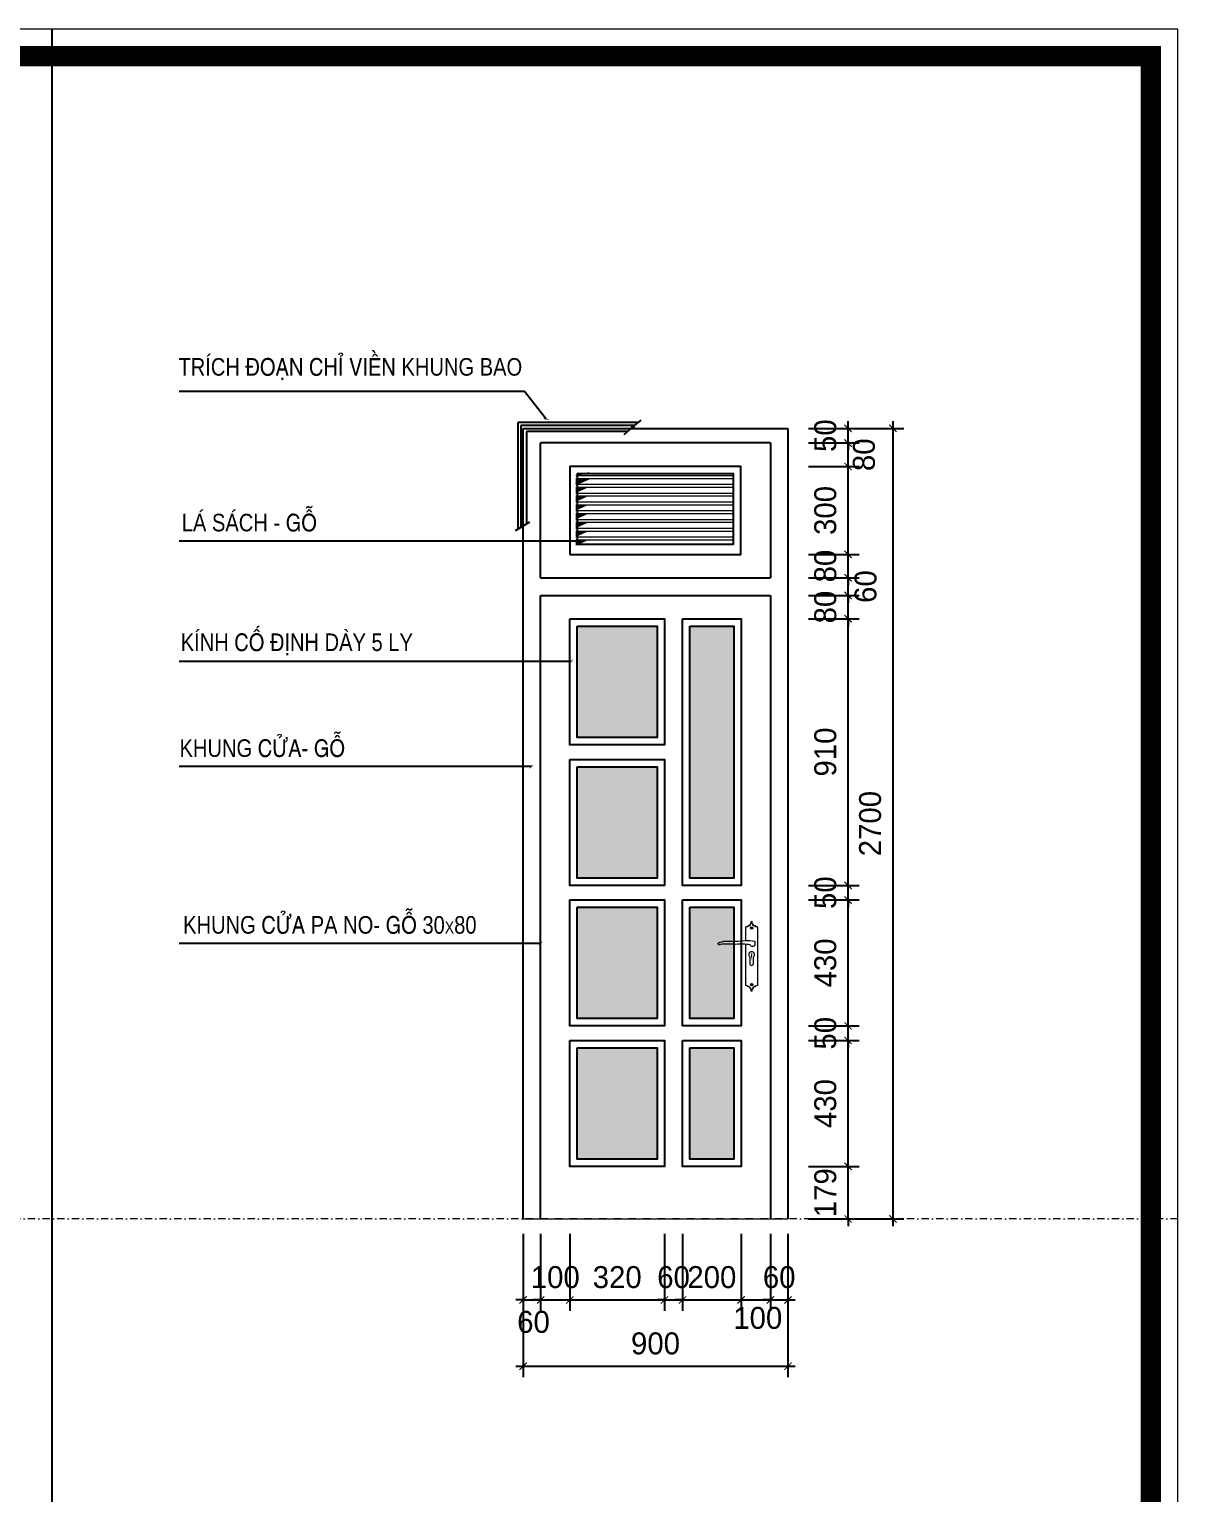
# Model space of a CAD drawing. Header units: millimetres. Extents: x 615730 to 2792744, y 139412 to 597571.
# Drawn here: x 844506 to 852353, y 294294 to 304290 of the extents above; entities that cross this region are included whole.
import ezdxf

# ---------------------------------------------------------------- set-up
doc = ezdxf.new("R2010")
doc.units = ezdxf.units.MM
doc.header["$MEASUREMENT"] = 0
doc.header["$PDMODE"] = 34
doc.linetypes.add('DASHDOT', pattern=[1, 0.5, -0.25, 0, -0.25])
doc.layers.get('0').update_dxf_attribs({"lineweight": 5})
for name, color, linetype in [('DA', 135, 'Continuous'), ('H', 252, 'Continuous'), ('LAYER1', 124, 'Continuous'), ('NC', 7, 'Continuous'), ('NET2', 5, 'Continuous'), ('noi that', 29, 'Continuous'), ('NOITHAT', 144, 'Continuous'), ('VL', 155, 'Continuous')]:
    doc.layers.add(name, color=color, linetype=linetype)
for name, color, linetype, lineweight in [('HATCH', 42, 'Continuous', 5), ('KITCHEN', 4, 'Continuous', 20), ('thay', 7, 'Continuous', 15), ('TIM TRUC', 149, 'DASHDOT', 9)]:
    doc.layers.add(name, color=color, linetype=linetype, lineweight=lineweight)
doc.styles.add('KC2', font='', dxfattribs={"height": 120})
doc.styles.add('RO', font='ROMANS.SHX', dxfattribs={"height": 120})
doc.styles.add('VNI-AVO', font='vni-roms.shx')
doc.styles.get('KC2').set_extended_font_data('VNI-Helve-Condense')
doc.dimstyles.new('50 CS', dxfattribs={"dimtxt": 150, "dimasz": 50, "dimexe": 75, "dimexo": 0, "dimgap": 80, "dimtad": 1, "dimdec": 0, "dimlfac": 0.5, "dimzin": 12, "dimtxsty": 'VNI-AVO', "dimblk": 'ARCHTICK', "dimcen": 0, "dimdle": 50, "dimclrd": 252, "dimclre": 252, "dimclrt": 2, "dimadec": 0, "dimazin": 0, "dimtfac": 1, "dimtdec": 0, "dimtix": 1, "dimtmove": 2, "dimatfit": 0, "dimldrblk": 'OPEN90', "dimfxl": 1, "dimlwd": -1, "dimlwe": -1, "dimarcsym": 0})
doc.dimstyles.new('TL1-50TRUC', dxfattribs={"dimtxt": 150, "dimasz": 25, "dimexe": 50, "dimexo": 0, "dimgap": 20, "dimtad": 1, "dimdec": 0, "dimlfac": 0.5, "dimdsep": 46, "dimtxsty": 'RO', "dimblk": 'DOT', "dimcen": 100, "dimdle": 50, "dimclrd": 4, "dimclre": 4, "dimclrt": 30, "dimadec": 0, "dimazin": 0, "dimtfac": 1, "dimtdec": 0, "dimtix": 1, "dimtmove": 1, "dimatfit": 3, "dimldrblk": 'ARCHTICK', "dimfxl": 1, "dimtolj": 1, "dimarcsym": 0})

# ---------------------------------------------------------------- blocks, each defined once
blk = doc.blocks.new('KH')
for p, q in [((-8, 103), (-2, 103)), ((-4.9, 100), (-4.9, 105.9)), ((-8, -90.3), (-2, -90.3)), ((-4.9, -87.2), (-4.9, -93.2))]:
    blk.add_line(p, q)
for points, format in [([(-24.9, 60.5), (-24.9, 106.4, -0.071609), (-17.2, 108.3, 0.479125), (-18, 110.4, -0.235926), (-14.6, 111, 0.959415), (-12.5, 110.7, -0.383133), (-10.2, 112.7), (-8.1, 112.7), (-8.1, 113.4), (-9.3, 113.4, -0.653045), (-7.7, 117.5, 0.420902), (-6.1, 121.7, -0.384053), (-4.9, 126.4, -0.384053), (-3.8, 121.7, 0.420902), (-2.1, 117.5, -0.653045), (-0.5, 113.4), (-1.8, 113.4), (-1.8, 112.7), (0.3, 112.7, -0.383133), (2.6, 110.7, 0.959415), (4.8, 111, -0.235926), (8.1, 110.4, 0.479125), (7.4, 108.3, -0.071609), (15.1, 106.4), (15.1, -93.6, -0.071609), (7.4, -95.6, 0.479125), (8.1, -97.7, -0.235926), (4.8, -98.3, 0.959415), (2.6, -97.9, -0.383133), (0.3, -99.9), (-1.8, -99.9), (-1.8, -100.7), (-0.5, -100.7, -0.653045), (-2.1, -104.8, 0.420902), (-3.8, -109, -0.384053), (-4.9, -113.6, -0.384053), (-6.1, -109, 0.420902), (-7.7, -104.8, -0.653045), (-9.3, -100.7), (-8.1, -100.7), (-8.1, -99.9), (-10.2, -99.9, -0.383133), (-12.5, -97.9, 0.959415), (-14.6, -98.3, -0.235926), (-18, -97.7, 0.479125), (-17.2, -95.6, -0.071609), (-24.9, -93.6), (-24.9, 46.9)], "xyb"), ([(-4.8, 16.2, 6, 6, 0), (-4.8, 11.5, 4, 3, 0), (-4.8, 3.2, 1.8, 0.8, 0), (-4.8, -4.9, 1, 1.2, 0), (-4.8, -7.9, 1.2, 1.2, 0)], "xyseb")]:
    blk.add_lwpolyline(points, format=format)
blk.add_lwpolyline([(-9.5, 45, 0.067822), (-59.8, 46.7, 0.044011), (-111.6, 46.7, -0.789754), (-119.2, 50.9, -0.143435), (-92.2, 57.5, 0.029716), (-27.7, 60.3, -0.075751), (6.4, 57.7), (6.4, 44.8, -0.717442)], format="xyb", close=True)
for points in [[(-11.2, 4.2), (-11.2, -18.5)], [(1.6, -18.5), (1.6, 4.2)]]:
    blk.add_lwpolyline(points)
for centre in [(-4.9, 103), (-4.9, -90.3)]:
    blk.add_circle(centre, 3.92)
for centre, radius, start, end in [((-4.8, 11.8), 9.94, 309.9002, 230.0998), ((-4.8, -18.5), 6.38, 180, 0)]:
    blk.add_arc(centre, radius, start, end)
blk = doc.blocks.new('_ARCHTICK')
at = {"color": 0, "linetype": 'ByBlock', "const_width": 0.15}
blk.add_lwpolyline([(-0.5, -0.5), (0.5, 0.5)], dxfattribs=at)
blk = doc.blocks.new('*D137')
at = {"layer": 'DEFPOINTS', "color": 0, "ltscale": 10, "transparency": 16777216}
for p in [(849829.9, 296522), (850100.5, 296522), (849829.9, 296164.1)]:
    blk.add_point(p, dxfattribs=at)
at = {"layer": 'VL', "color": 252, "ltscale": 10, "transparency": 16777216}
for p, q in [((849829.9, 296522), (850175.5, 296522)), ((850100.5, 296522), (850100.5, 296572)), ((850100.5, 296164.1), (850100.5, 296522)), ((849829.9, 296164.1), (850175.5, 296164.1)), ((850100.5, 296164.1), (850100.5, 296114.1))]:
    blk.add_line(p, q, dxfattribs=at)
at = {"layer": 'VL', "color": 252, "ltscale": 10, "transparency": 16777216, "xscale": 50, "yscale": 50, "zscale": 50}
for p, rotation in [((850100.5, 296522), 270), ((850100.5, 296164.1), 90)]:
    blk.add_blockref('_ARCHTICK', p, dxfattribs=dict(at, rotation=rotation))
at = {"layer": 'VL', "color": 2, "ltscale": 10, "transparency": 16777216, "insert": (849945.5, 296343), "char_height": 150, "attachment_point": 5, "rotation": 90, "style": 'VNI-AVO'}
blk.add_mtext('179', dxfattribs=at)
blk = doc.blocks.new('_Open90')
at = {"color": 0, "linetype": 'ByBlock', "lineweight": -2}
for p, q in [((0, 0), (-1, 0)), ((-0.5, 0.5), (0, 0)), ((0, 0), (-0.5, -0.5))]:
    blk.add_line(p, q, dxfattribs=at)
blk = doc.blocks.new('*D138')
at = {"layer": 'DEFPOINTS', "color": 0, "ltscale": 10, "transparency": 16777216}
for p in [(849829.9, 297382.3), (850100.5, 297382.3), (849829.9, 296522)]:
    blk.add_point(p, dxfattribs=at)
at = {"layer": 'VL', "color": 252, "ltscale": 10, "transparency": 16777216}
for p, q in [((850100.5, 296472), (850100.5, 297432.3)), ((849829.9, 297382.3), (850175.5, 297382.3)), ((849829.9, 296522), (850175.5, 296522))]:
    blk.add_line(p, q, dxfattribs=at)
at = {"layer": 'VL', "color": 252, "ltscale": 10, "transparency": 16777216, "xscale": 50, "yscale": 50, "zscale": 50}
for p, rotation in [((850100.5, 297382.3), 90), ((850100.5, 296522), 270)]:
    blk.add_blockref('_ARCHTICK', p, dxfattribs=dict(at, rotation=rotation))
at = {"layer": 'VL', "color": 2, "ltscale": 10, "transparency": 16777216, "insert": (849945.5, 296952.1), "char_height": 150, "attachment_point": 5, "rotation": 90, "style": 'VNI-AVO'}
blk.add_mtext('430', dxfattribs=at)
blk = doc.blocks.new('*D139')
at = {"layer": 'DEFPOINTS', "color": 0, "ltscale": 10, "transparency": 16777216}
for p in [(849829.9, 297482.3), (850100.5, 297482.3), (849829.9, 297382.3)]:
    blk.add_point(p, dxfattribs=at)
at = {"layer": 'VL', "color": 252, "ltscale": 10, "transparency": 16777216}
for p, q in [((850100.5, 297482.3), (850100.5, 297532.3)), ((849829.9, 297482.3), (850175.5, 297482.3)), ((850100.5, 297382.3), (850100.5, 297482.3)), ((849829.9, 297382.3), (850175.5, 297382.3)), ((850100.5, 297382.3), (850100.5, 297332.3))]:
    blk.add_line(p, q, dxfattribs=at)
at = {"layer": 'VL', "color": 252, "ltscale": 10, "transparency": 16777216, "xscale": 50, "yscale": 50, "zscale": 50}
for p, rotation in [((850100.5, 297482.3), 270), ((850100.5, 297382.3), 90)]:
    blk.add_blockref('_ARCHTICK', p, dxfattribs=dict(at, rotation=rotation))
at = {"layer": 'VL', "color": 2, "ltscale": 10, "transparency": 16777216, "insert": (849945.5, 297432.3), "char_height": 150, "attachment_point": 5, "rotation": 90, "style": 'VNI-AVO'}
blk.add_mtext('50', dxfattribs=at)
blk = doc.blocks.new('*D140')
at = {"layer": 'DEFPOINTS', "color": 0, "ltscale": 10, "transparency": 16777216}
for p in [(849829.9, 298342.6), (850100.5, 298342.6), (849829.9, 297482.3)]:
    blk.add_point(p, dxfattribs=at)
at = {"layer": 'VL', "color": 252, "ltscale": 10, "transparency": 16777216}
for p, q in [((850100.5, 297432.3), (850100.5, 298392.6)), ((849829.9, 298342.6), (850175.5, 298342.6)), ((849829.9, 297482.3), (850175.5, 297482.3))]:
    blk.add_line(p, q, dxfattribs=at)
at = {"layer": 'VL', "color": 252, "ltscale": 10, "transparency": 16777216, "xscale": 50, "yscale": 50, "zscale": 50}
for p, rotation in [((850100.5, 298342.6), 90), ((850100.5, 297482.3), 270)]:
    blk.add_blockref('_ARCHTICK', p, dxfattribs=dict(at, rotation=rotation))
at = {"layer": 'VL', "color": 2, "ltscale": 10, "transparency": 16777216, "insert": (849945.5, 297912.5), "char_height": 150, "attachment_point": 5, "rotation": 90, "style": 'VNI-AVO'}
blk.add_mtext('430', dxfattribs=at)
blk = doc.blocks.new('*D141')
at = {"layer": 'DEFPOINTS', "color": 0, "ltscale": 10, "transparency": 16777216}
for p in [(849829.9, 298442.6), (850100.5, 298442.6), (849829.9, 298342.6)]:
    blk.add_point(p, dxfattribs=at)
at = {"layer": 'VL', "color": 252, "ltscale": 10, "transparency": 16777216}
for p, q in [((850100.5, 298442.6), (850100.5, 298492.6)), ((849829.9, 298442.6), (850175.5, 298442.6)), ((850100.5, 298342.6), (850100.5, 298442.6)), ((849829.9, 298342.6), (850175.5, 298342.6)), ((850100.5, 298342.6), (850100.5, 298292.6))]:
    blk.add_line(p, q, dxfattribs=at)
at = {"layer": 'VL', "color": 252, "ltscale": 10, "transparency": 16777216, "xscale": 50, "yscale": 50, "zscale": 50}
for p, rotation in [((850100.5, 298442.6), 270), ((850100.5, 298342.6), 90)]:
    blk.add_blockref('_ARCHTICK', p, dxfattribs=dict(at, rotation=rotation))
at = {"layer": 'VL', "color": 2, "ltscale": 10, "transparency": 16777216, "insert": (849945.5, 298392.6), "char_height": 150, "attachment_point": 5, "rotation": 90, "style": 'VNI-AVO'}
blk.add_mtext('50', dxfattribs=at)
blk = doc.blocks.new('*D142')
at = {"layer": 'DEFPOINTS', "color": 0, "ltscale": 10, "transparency": 16777216}
for p in [(849829.9, 300263.3), (850100.5, 300263.3), (849829.9, 298442.6)]:
    blk.add_point(p, dxfattribs=at)
at = {"layer": 'VL', "color": 252, "ltscale": 10, "transparency": 16777216}
for p, q in [((850100.5, 298392.6), (850100.5, 300313.3)), ((849829.9, 300263.3), (850175.5, 300263.3)), ((849829.9, 298442.6), (850175.5, 298442.6))]:
    blk.add_line(p, q, dxfattribs=at)
at = {"layer": 'VL', "color": 252, "ltscale": 10, "transparency": 16777216, "xscale": 50, "yscale": 50, "zscale": 50}
for p, rotation in [((850100.5, 300263.3), 90), ((850100.5, 298442.6), 270)]:
    blk.add_blockref('_ARCHTICK', p, dxfattribs=dict(at, rotation=rotation))
at = {"layer": 'VL', "color": 2, "ltscale": 10, "transparency": 16777216, "insert": (849945.5, 299353), "char_height": 150, "attachment_point": 5, "rotation": 90, "style": 'VNI-AVO'}
blk.add_mtext('910', dxfattribs=at)
blk = doc.blocks.new('*D143')
at = {"layer": 'DEFPOINTS', "color": 0, "ltscale": 10, "transparency": 16777216}
for p in [(849829.9, 300423.3), (850100.5, 300423.3), (849829.9, 300263.3)]:
    blk.add_point(p, dxfattribs=at)
at = {"layer": 'VL', "color": 252, "ltscale": 10, "transparency": 16777216}
for p, q in [((849829.9, 300423.3), (850175.5, 300423.3)), ((850100.5, 300423.3), (850100.5, 300473.3)), ((850100.5, 300263.3), (850100.5, 300423.3)), ((849829.9, 300263.3), (850175.5, 300263.3)), ((850100.5, 300263.3), (850100.5, 300213.3))]:
    blk.add_line(p, q, dxfattribs=at)
at = {"layer": 'VL', "color": 252, "ltscale": 10, "transparency": 16777216, "xscale": 50, "yscale": 50, "zscale": 50}
for p, rotation in [((850100.5, 300423.3), 270), ((850100.5, 300263.3), 90)]:
    blk.add_blockref('_ARCHTICK', p, dxfattribs=dict(at, rotation=rotation))
at = {"layer": 'VL', "color": 2, "ltscale": 10, "transparency": 16777216, "insert": (849945.5, 300343.3), "char_height": 150, "attachment_point": 5, "rotation": 90, "style": 'VNI-AVO'}
blk.add_mtext('80', dxfattribs=at)
blk = doc.blocks.new('*D144')
at = {"layer": 'DEFPOINTS', "color": 0, "ltscale": 10, "transparency": 16777216}
for p in [(849829.9, 300543.3), (850100.5, 300543.3), (849829.9, 300423.3)]:
    blk.add_point(p, dxfattribs=at)
at = {"layer": 'VL', "color": 252, "ltscale": 10, "transparency": 16777216}
for p, q in [((850100.5, 300543.3), (850100.5, 300593.3)), ((849829.9, 300543.3), (850175.5, 300543.3)), ((850100.5, 300423.3), (850100.5, 300543.3)), ((849829.9, 300423.3), (850175.5, 300423.3)), ((850100.5, 300423.3), (850100.5, 300373.3))]:
    blk.add_line(p, q, dxfattribs=at)
at = {"layer": 'VL', "color": 252, "ltscale": 10, "transparency": 16777216, "xscale": 50, "yscale": 50, "zscale": 50}
for p, rotation in [((850100.5, 300543.3), 270), ((850100.5, 300423.3), 90)]:
    blk.add_blockref('_ARCHTICK', p, dxfattribs=dict(at, rotation=rotation))
at = {"layer": 'VL', "color": 2, "ltscale": 10, "transparency": 16777216, "insert": (850220.3, 300483.3), "char_height": 150, "attachment_point": 5, "rotation": 90, "style": 'VNI-AVO'}
blk.add_mtext('60', dxfattribs=at)
blk = doc.blocks.new('*D145')
at = {"layer": 'DEFPOINTS', "color": 0, "ltscale": 10, "transparency": 16777216}
for p in [(849829.9, 300703.2), (850100.5, 300703.2), (849829.9, 300543.3)]:
    blk.add_point(p, dxfattribs=at)
at = {"layer": 'VL', "color": 252, "ltscale": 10, "transparency": 16777216}
for p, q in [((849829.9, 300703.2), (850175.5, 300703.2)), ((850100.5, 300703.2), (850100.5, 300753.2)), ((850100.5, 300543.3), (850100.5, 300703.2)), ((849829.9, 300543.3), (850175.5, 300543.3)), ((850100.5, 300543.3), (850100.5, 300493.3))]:
    blk.add_line(p, q, dxfattribs=at)
at = {"layer": 'VL', "color": 252, "ltscale": 10, "transparency": 16777216, "xscale": 50, "yscale": 50, "zscale": 50}
for p, rotation in [((850100.5, 300703.2), 270), ((850100.5, 300543.3), 90)]:
    blk.add_blockref('_ARCHTICK', p, dxfattribs=dict(at, rotation=rotation))
at = {"layer": 'VL', "color": 2, "ltscale": 10, "transparency": 16777216, "insert": (849945.5, 300623.3), "char_height": 150, "attachment_point": 5, "rotation": 90, "style": 'VNI-AVO'}
blk.add_mtext('80', dxfattribs=at)
blk = doc.blocks.new('*D146')
at = {"layer": 'DEFPOINTS', "color": 0, "ltscale": 10, "transparency": 16777216}
for p in [(849829.9, 301303.2), (850100.5, 301303.2), (849829.9, 300703.2)]:
    blk.add_point(p, dxfattribs=at)
at = {"layer": 'VL', "color": 252, "ltscale": 10, "transparency": 16777216}
for p, q in [((849829.9, 301303.2), (850175.5, 301303.2)), ((850100.5, 300653.2), (850100.5, 301353.2)), ((849829.9, 300703.2), (850175.5, 300703.2))]:
    blk.add_line(p, q, dxfattribs=at)
at = {"layer": 'VL', "color": 252, "ltscale": 10, "transparency": 16777216, "xscale": 50, "yscale": 50, "zscale": 50}
for p, rotation in [((850100.5, 301303.2), 90), ((850100.5, 300703.2), 270)]:
    blk.add_blockref('_ARCHTICK', p, dxfattribs=dict(at, rotation=rotation))
at = {"layer": 'VL', "color": 2, "ltscale": 10, "transparency": 16777216, "insert": (849945.5, 301003.2), "char_height": 150, "attachment_point": 5, "rotation": 90, "style": 'VNI-AVO'}
blk.add_mtext('300', dxfattribs=at)
blk = doc.blocks.new('*D147')
at = {"layer": 'DEFPOINTS', "color": 0, "ltscale": 10, "transparency": 16777216}
for p in [(849829.9, 301464.1), (850100.5, 301464.1), (849829.9, 301303.2)]:
    blk.add_point(p, dxfattribs=at)
at = {"layer": 'VL', "color": 252, "ltscale": 10, "transparency": 16777216}
for p, q in [((850100.5, 301253.2), (850100.5, 301514.1)), ((849829.9, 301464.1), (850175.5, 301464.1)), ((849829.9, 301303.2), (850175.5, 301303.2))]:
    blk.add_line(p, q, dxfattribs=at)
at = {"layer": 'VL', "color": 252, "ltscale": 10, "transparency": 16777216, "xscale": 50, "yscale": 50, "zscale": 50}
for p, rotation in [((850100.5, 301464.1), 90), ((850100.5, 301303.2), 270)]:
    blk.add_blockref('_ARCHTICK', p, dxfattribs=dict(at, rotation=rotation))
at = {"layer": 'VL', "color": 2, "ltscale": 10, "transparency": 16777216, "insert": (850209.4, 301383.7), "char_height": 150, "attachment_point": 5, "rotation": 90, "style": 'VNI-AVO'}
blk.add_mtext('80', dxfattribs=at)
blk = doc.blocks.new('*D148')
at = {"layer": 'DEFPOINTS', "color": 0, "ltscale": 10, "transparency": 16777216}
for p in [(849829.9, 301564.1), (850100.5, 301564.1), (849829.9, 301464.1)]:
    blk.add_point(p, dxfattribs=at)
at = {"layer": 'VL', "color": 252, "ltscale": 10, "transparency": 16777216}
for p, q in [((850100.5, 301564.1), (850100.5, 301614.1)), ((849829.9, 301564.1), (850175.5, 301564.1)), ((850100.5, 301464.1), (850100.5, 301564.1)), ((849829.9, 301464.1), (850175.5, 301464.1)), ((850100.5, 301464.1), (850100.5, 301414.1))]:
    blk.add_line(p, q, dxfattribs=at)
at = {"layer": 'VL', "color": 252, "ltscale": 10, "transparency": 16777216, "xscale": 50, "yscale": 50, "zscale": 50}
for p, rotation in [((850100.5, 301564.1), 270), ((850100.5, 301464.1), 90)]:
    blk.add_blockref('_ARCHTICK', p, dxfattribs=dict(at, rotation=rotation))
at = {"layer": 'VL', "color": 2, "ltscale": 10, "transparency": 16777216, "insert": (849945.5, 301514.1), "char_height": 150, "attachment_point": 5, "rotation": 90, "style": 'VNI-AVO'}
blk.add_mtext('50', dxfattribs=at)
blk = doc.blocks.new('*D149')
at = {"layer": 'DEFPOINTS', "color": 0, "ltscale": 10, "transparency": 16777216}
for p in [(849829.9, 301564.1), (849829.9, 296164.1), (850406.8, 296164.1)]:
    blk.add_point(p, dxfattribs=at)
at = {"layer": 'VL', "color": 252, "ltscale": 10, "transparency": 16777216}
for p, q in [((850406.8, 301614.1), (850406.8, 296114.1)), ((849829.9, 301564.1), (850481.8, 301564.1)), ((849829.9, 296164.1), (850481.8, 296164.1))]:
    blk.add_line(p, q, dxfattribs=at)
at = {"layer": 'VL', "color": 252, "ltscale": 10, "transparency": 16777216, "xscale": 50, "yscale": 50, "zscale": 50}
for p, rotation in [((850406.8, 301564.1), 90), ((850406.8, 296164.1), 270)]:
    blk.add_blockref('_ARCHTICK', p, dxfattribs=dict(at, rotation=rotation))
at = {"layer": 'VL', "color": 2, "ltscale": 10, "transparency": 16777216, "insert": (850251.8, 298864.1), "char_height": 150, "attachment_point": 5, "rotation": 90, "style": 'VNI-AVO'}
blk.add_mtext('2700', dxfattribs=at)
blk = doc.blocks.new('_DOT')
at = {"color": 0, "linetype": 'ByBlock'}
blk.add_line((-0.5, 0), (-1, 0), dxfattribs=at)
at = {"color": 0, "linetype": 'ByBlock', "const_width": 0.5}
blk.add_lwpolyline([(-0.25, 0, 1), (0.25, 0, 1)], format="xyb", close=True, dxfattribs=at)
blk = doc.blocks.new('*D159')
at = {"layer": 'DEFPOINTS', "color": 0, "ltscale": 10, "transparency": 16777216}
for p in [(847879.7, 296062.8), (847999.7, 296062.8), (847999.7, 295610.6)]:
    blk.add_point(p, dxfattribs=at)
at = {"layer": 'VL', "color": 252, "ltscale": 10, "transparency": 16777216}
for p, q in [((847879.7, 296062.8), (847879.7, 295535.6)), ((847999.7, 296062.8), (847999.7, 295535.6)), ((847879.7, 295610.6), (847829.7, 295610.6)), ((847879.7, 295610.6), (847999.7, 295610.6)), ((847999.7, 295610.6), (848049.7, 295610.6))]:
    blk.add_line(p, q, dxfattribs=at)
at = {"layer": 'VL', "color": 252, "ltscale": 10, "transparency": 16777216, "xscale": 50, "yscale": 50, "zscale": 50}
blk.add_blockref('_ARCHTICK', (847879.7, 295610.6), dxfattribs=at)
at = {"layer": 'VL', "color": 252, "ltscale": 10, "transparency": 16777216, "xscale": 50, "yscale": 50, "zscale": 50, "rotation": 180}
blk.add_blockref('_ARCHTICK', (847999.7, 295610.6), dxfattribs=at)
at = {"layer": 'VL', "color": 2, "ltscale": 10, "transparency": 16777216, "insert": (847951.1, 295459.9), "char_height": 150, "attachment_point": 5, "style": 'VNI-AVO'}
blk.add_mtext('60', dxfattribs=at)
blk = doc.blocks.new('*D160')
at = {"layer": 'DEFPOINTS', "color": 0, "ltscale": 10, "transparency": 16777216}
for p in [(847999.7, 296062.8), (848199.7, 296062.8), (848199.7, 295610.6)]:
    blk.add_point(p, dxfattribs=at)
at = {"layer": 'VL', "color": 252, "ltscale": 10, "transparency": 16777216}
for p, q in [((847999.7, 296062.8), (847999.7, 295535.6)), ((848199.7, 296062.8), (848199.7, 295535.6)), ((847999.7, 295610.6), (847949.7, 295610.6)), ((847999.7, 295610.6), (848199.7, 295610.6)), ((848199.7, 295610.6), (848249.7, 295610.6))]:
    blk.add_line(p, q, dxfattribs=at)
at = {"layer": 'VL', "color": 252, "ltscale": 10, "transparency": 16777216, "xscale": 50, "yscale": 50, "zscale": 50}
blk.add_blockref('_ARCHTICK', (847999.7, 295610.6), dxfattribs=at)
at = {"layer": 'VL', "color": 252, "ltscale": 10, "transparency": 16777216, "xscale": 50, "yscale": 50, "zscale": 50, "rotation": 180}
blk.add_blockref('_ARCHTICK', (848199.7, 295610.6), dxfattribs=at)
at = {"layer": 'VL', "color": 2, "ltscale": 10, "transparency": 16777216, "insert": (848099.7, 295765.6), "char_height": 150, "attachment_point": 5, "style": 'VNI-AVO'}
blk.add_mtext('100', dxfattribs=at)
blk = doc.blocks.new('*D161')
at = {"layer": 'DEFPOINTS', "color": 0, "ltscale": 10, "transparency": 16777216}
for p in [(848199.7, 296062.8), (848846.3, 296062.8), (848846.3, 295610.6)]:
    blk.add_point(p, dxfattribs=at)
at = {"layer": 'VL', "color": 252, "ltscale": 10, "transparency": 16777216}
for p, q in [((848199.7, 296062.8), (848199.7, 295535.6)), ((848846.3, 296062.8), (848846.3, 295535.6)), ((848149.7, 295610.6), (848896.3, 295610.6))]:
    blk.add_line(p, q, dxfattribs=at)
at = {"layer": 'VL', "color": 252, "ltscale": 10, "transparency": 16777216, "xscale": 50, "yscale": 50, "zscale": 50, "rotation": 180}
blk.add_blockref('_ARCHTICK', (848199.7, 295610.6), dxfattribs=at)
at = {"layer": 'VL', "color": 252, "ltscale": 10, "transparency": 16777216, "xscale": 50, "yscale": 50, "zscale": 50}
blk.add_blockref('_ARCHTICK', (848846.3, 295610.6), dxfattribs=at)
at = {"layer": 'VL', "color": 2, "ltscale": 10, "transparency": 16777216, "insert": (848523, 295765.6), "char_height": 150, "attachment_point": 5, "style": 'VNI-AVO'}
blk.add_mtext('320', dxfattribs=at)
blk = doc.blocks.new('*D162')
at = {"layer": 'DEFPOINTS', "color": 0, "ltscale": 10, "transparency": 16777216}
for p in [(848846.3, 296062.8), (848969.7, 296062.8), (848969.7, 295610.6)]:
    blk.add_point(p, dxfattribs=at)
at = {"layer": 'VL', "color": 252, "ltscale": 10, "transparency": 16777216}
for p, q in [((848846.3, 296062.8), (848846.3, 295535.6)), ((848969.7, 296062.8), (848969.7, 295535.6)), ((848846.3, 295610.6), (848796.3, 295610.6)), ((848846.3, 295610.6), (848969.7, 295610.6)), ((848969.7, 295610.6), (849019.7, 295610.6))]:
    blk.add_line(p, q, dxfattribs=at)
at = {"layer": 'VL', "color": 252, "ltscale": 10, "transparency": 16777216, "xscale": 50, "yscale": 50, "zscale": 50}
blk.add_blockref('_ARCHTICK', (848846.3, 295610.6), dxfattribs=at)
at = {"layer": 'VL', "color": 252, "ltscale": 10, "transparency": 16777216, "xscale": 50, "yscale": 50, "zscale": 50, "rotation": 180}
blk.add_blockref('_ARCHTICK', (848969.7, 295610.6), dxfattribs=at)
at = {"layer": 'VL', "color": 2, "ltscale": 10, "transparency": 16777216, "insert": (848908, 295765.6), "char_height": 150, "attachment_point": 5, "style": 'VNI-AVO'}
blk.add_mtext('60', dxfattribs=at)
blk = doc.blocks.new('*D163')
at = {"layer": 'DEFPOINTS', "color": 0, "ltscale": 10, "transparency": 16777216}
for p in [(848969.7, 296062.8), (849369.7, 296062.8), (849369.7, 295610.6)]:
    blk.add_point(p, dxfattribs=at)
at = {"layer": 'VL', "color": 252, "ltscale": 10, "transparency": 16777216}
for p, q in [((848969.7, 296062.8), (848969.7, 295535.6)), ((849369.7, 296062.8), (849369.7, 295535.6)), ((848969.7, 295610.6), (848919.7, 295610.6)), ((848969.7, 295610.6), (849369.7, 295610.6)), ((849369.7, 295610.6), (849419.7, 295610.6))]:
    blk.add_line(p, q, dxfattribs=at)
at = {"layer": 'VL', "color": 252, "ltscale": 10, "transparency": 16777216, "xscale": 50, "yscale": 50, "zscale": 50}
blk.add_blockref('_ARCHTICK', (848969.7, 295610.6), dxfattribs=at)
at = {"layer": 'VL', "color": 252, "ltscale": 10, "transparency": 16777216, "xscale": 50, "yscale": 50, "zscale": 50, "rotation": 180}
blk.add_blockref('_ARCHTICK', (849369.7, 295610.6), dxfattribs=at)
at = {"layer": 'VL', "color": 2, "ltscale": 10, "transparency": 16777216, "insert": (849169.7, 295765.6), "char_height": 150, "attachment_point": 5, "style": 'VNI-AVO'}
blk.add_mtext('200', dxfattribs=at)
blk = doc.blocks.new('*D164')
at = {"layer": 'DEFPOINTS', "color": 0, "ltscale": 10, "transparency": 16777216}
for p in [(849369.7, 296062.8), (849569.7, 296062.8), (849569.7, 295610.6)]:
    blk.add_point(p, dxfattribs=at)
at = {"layer": 'VL', "color": 252, "ltscale": 10, "transparency": 16777216}
for p, q in [((849369.7, 296062.8), (849369.7, 295535.6)), ((849569.7, 296062.8), (849569.7, 295535.6)), ((849319.7, 295610.6), (849619.7, 295610.6))]:
    blk.add_line(p, q, dxfattribs=at)
at = {"layer": 'VL', "color": 252, "ltscale": 10, "transparency": 16777216, "xscale": 50, "yscale": 50, "zscale": 50, "rotation": 180}
blk.add_blockref('_ARCHTICK', (849369.7, 295610.6), dxfattribs=at)
at = {"layer": 'VL', "color": 252, "ltscale": 10, "transparency": 16777216, "xscale": 50, "yscale": 50, "zscale": 50}
blk.add_blockref('_ARCHTICK', (849569.7, 295610.6), dxfattribs=at)
at = {"layer": 'VL', "color": 2, "ltscale": 10, "transparency": 16777216, "insert": (849483.5, 295487), "char_height": 150, "attachment_point": 5, "style": 'VNI-AVO'}
blk.add_mtext('100', dxfattribs=at)
blk = doc.blocks.new('*D165')
at = {"layer": 'DEFPOINTS', "color": 0, "ltscale": 10, "transparency": 16777216}
for p in [(849569.7, 296062.8), (849689.7, 296062.8), (849689.7, 295610.6)]:
    blk.add_point(p, dxfattribs=at)
at = {"layer": 'VL', "color": 252, "ltscale": 10, "transparency": 16777216}
for p, q in [((849569.7, 296062.8), (849569.7, 295535.6)), ((849689.7, 296062.8), (849689.7, 295535.6)), ((849569.7, 295610.6), (849519.7, 295610.6)), ((849569.7, 295610.6), (849689.7, 295610.6)), ((849689.7, 295610.6), (849739.7, 295610.6))]:
    blk.add_line(p, q, dxfattribs=at)
at = {"layer": 'VL', "color": 252, "ltscale": 10, "transparency": 16777216, "xscale": 50, "yscale": 50, "zscale": 50}
blk.add_blockref('_ARCHTICK', (849569.7, 295610.6), dxfattribs=at)
at = {"layer": 'VL', "color": 252, "ltscale": 10, "transparency": 16777216, "xscale": 50, "yscale": 50, "zscale": 50, "rotation": 180}
blk.add_blockref('_ARCHTICK', (849689.7, 295610.6), dxfattribs=at)
at = {"layer": 'VL', "color": 2, "ltscale": 10, "transparency": 16777216, "insert": (849629.7, 295765.6), "char_height": 150, "attachment_point": 5, "style": 'VNI-AVO'}
blk.add_mtext('60', dxfattribs=at)
blk = doc.blocks.new('*D166')
at = {"layer": 'DEFPOINTS', "color": 0, "ltscale": 10, "transparency": 16777216}
for p in [(847879.7, 296062.8), (849689.7, 296062.8), (849689.7, 295157.9)]:
    blk.add_point(p, dxfattribs=at)
at = {"layer": 'VL', "color": 252, "ltscale": 10, "transparency": 16777216}
for p, q in [((847879.7, 296062.8), (847879.7, 295082.9)), ((849689.7, 296062.8), (849689.7, 295082.9)), ((847829.7, 295157.9), (849739.7, 295157.9))]:
    blk.add_line(p, q, dxfattribs=at)
at = {"layer": 'VL', "color": 252, "ltscale": 10, "transparency": 16777216, "xscale": 50, "yscale": 50, "zscale": 50, "rotation": 180}
blk.add_blockref('_ARCHTICK', (847879.7, 295157.9), dxfattribs=at)
at = {"layer": 'VL', "color": 252, "ltscale": 10, "transparency": 16777216, "xscale": 50, "yscale": 50, "zscale": 50}
blk.add_blockref('_ARCHTICK', (849689.7, 295157.9), dxfattribs=at)
at = {"layer": 'VL', "color": 2, "ltscale": 10, "transparency": 16777216, "insert": (848784.7, 295312.9), "char_height": 150, "attachment_point": 5, "style": 'VNI-AVO'}
blk.add_mtext('900', dxfattribs=at)

msp = doc.modelspace()

# ---------------------------------------------------------------- hatches: boundary and pattern name
at = {"layer": 'HATCH'}
for points in [[(848328.3, 301222.1), (848239.4, 301222.1), (848239.4, 301182.1)], [(848328.3, 301162.1), (848239.4, 301162.1), (848239.4, 301122.1)], [(848328.3, 301102.1), (848239.4, 301102.1), (848239.4, 301062.1)], [(848328.3, 301042.1), (848239.4, 301042.1), (848239.4, 301002.1)], [(848328.3, 300982.1), (848239.4, 300982.1), (848239.4, 300942.1)], [(848328.3, 300922.1), (848239.4, 300922.1), (848239.4, 300882.1)], [(848328.3, 300862.1), (848239.4, 300862.1), (848239.4, 300822.1)], [(848328.3, 300802.1), (848239.4, 300802.1), (848239.4, 300762.1)]]:
    msp.add_hatch(color=256, dxfattribs=at).paths.add_polyline_path(points)
at = {"layer": 'noi that'}
h = msp.add_hatch(color=5, dxfattribs=at)
h.set_gradient(color1=(0, 0, 255), one_color=1, tint=1, name='CURVED')
h.paths.add_polyline_path([(848249.7, 300213.3), (848796.3, 300213.3), (848796.3, 299453), (848249.7, 299453)])
h.paths.add_polyline_path([(849019.7, 300213.3), (849319.7, 300213.3), (849319.7, 298492.6), (849019.7, 298492.6)])
h.paths.add_polyline_path([(848249.7, 299253), (848796.3, 299253), (848796.3, 298492.6), (848249.7, 298492.6)])
h.paths.add_polyline_path([(848249.7, 298292.6), (848796.3, 298292.6), (848796.3, 297532.3), (848249.7, 297532.3)])
h.paths.add_polyline_path([(849019.7, 298292.6), (849319.7, 298292.6), (849319.7, 297532.3), (849019.7, 297532.3)])
h.paths.add_polyline_path([(849019.7, 297332.3), (849319.7, 297332.3), (849319.7, 296572), (849019.7, 296572)])
h.paths.add_polyline_path([(848249.7, 297332.3), (848796.3, 297332.3), (848796.3, 296572), (848249.7, 296572)])

# ---------------------------------------------------------------- linework, layer by layer
at = {"layer": 'DA'}
for p, q in [((847879.7, 296164.1), (847879.7, 301564.1)), ((847879.7, 301564.1), (849689.7, 301564.1)), ((849689.7, 301564.1), (849689.7, 296164.1)), ((847999.7, 300543.3), (847999.7, 301464.1)), ((849569.7, 301464.1), (849569.7, 300543.3)), ((847999.7, 300543.3), (849569.7, 300543.3)), ((847999.7, 296164.1), (847999.7, 300423.3)), ((847999.7, 300423.3), (849569.7, 300423.3)), ((849569.7, 300423.3), (849569.7, 296164.1))]:
    msp.add_line(p, q, dxfattribs=at)
at = {"layer": 'H', "const_width": 138.2}
msp.add_lwpolyline([(825165.9, 285120.6), (852168.8, 285120.6), (852168.8, 304105.6), (825165.9, 304105.6)], close=True, dxfattribs=at)
at = {"layer": 'H'}
for points in [[(848199.4, 300703.2), (849368.3, 300703.2), (849368.3, 301303.2), (848199.4, 301303.2)], [(848199.7, 300263.3), (848846.3, 300263.3), (848846.3, 299403), (848199.7, 299403)], [(848969.7, 300263.3), (849369.7, 300263.3), (849369.7, 298442.6), (848969.7, 298442.6)], [(848199.7, 299303), (848846.3, 299303), (848846.3, 298442.6), (848199.7, 298442.6)], [(848199.7, 298342.6), (848846.3, 298342.6), (848846.3, 297482.3), (848199.7, 297482.3)], [(848969.7, 298342.6), (849369.7, 298342.6), (849369.7, 297482.3), (848969.7, 297482.3)], [(848199.7, 297382.3), (848846.3, 297382.3), (848846.3, 296522), (848199.7, 296522)], [(848969.7, 297382.3), (849369.7, 297382.3), (849369.7, 296522), (848969.7, 296522)]]:
    msp.add_lwpolyline(points, close=True, dxfattribs=at)
at = {"layer": 'HATCH'}
for p, q in [((848239.4, 301242.1), (848328.4, 301263.2)), ((848239.4, 301242.1), (849318.3, 301242.1)), ((848239.4, 301222.1), (849318.3, 301222.1)), ((848239.4, 301182.1), (849318.3, 301182.1)), ((848239.4, 301162.1), (849318.3, 301162.1)), ((848239.4, 301122.1), (849318.3, 301122.1)), ((848239.4, 301102.1), (849318.3, 301102.1)), ((848239.4, 301062.1), (849318.3, 301062.1)), ((848239.4, 301042.1), (849318.3, 301042.1)), ((848239.4, 301002.1), (849318.3, 301002.1)), ((848239.4, 300982.1), (849318.3, 300982.1)), ((848239.4, 300942.1), (849318.3, 300942.1)), ((848239.4, 300922.1), (849318.3, 300922.1)), ((848239.4, 300882.1), (849318.3, 300882.1)), ((848239.4, 300862.1), (849318.3, 300862.1)), ((848239.4, 300822.1), (849318.3, 300822.1)), ((848239.4, 300802.1), (849318.3, 300802.1))]:
    msp.add_line(p, q, dxfattribs=at)
at = {"layer": 'KITCHEN'}
msp.add_line((847879.7, 296164.1), (849689.7, 296164.1), dxfattribs=at)
at = {"layer": 'LAYER1'}
msp.add_line((848239.4, 301182.1), (848328.3, 301222.1), dxfattribs=at)
at = {"layer": 'NC', "linetype": 'Continuous', "ltscale": 20}
for p, q in [((847843.6, 301603.3), (847843.6, 300875.5)), ((848665.7, 301603.3), (847843.6, 301603.3)), ((847863.6, 301583.3), (847863.6, 300887.4)), ((848642.2, 301583.3), (847863.6, 301583.3)), ((848641.2, 301577.6), (848631.7, 301584)), ((848684.9, 301620.6), (848637.3, 301580.2)), ((847903.6, 301543.3), (847903.6, 300911.3)), ((848595.1, 301543.3), (847903.6, 301543.3)), ((848628.1, 301572.4), (848567.2, 301520.6)), ((848619.2, 301575.3), (848641.2, 301577.6)), ((848640.1, 301568.4), (848619.2, 301575.3)), ((847826.9, 300865.2), (847926.9, 300924.8))]:
    msp.add_line(p, q, dxfattribs=at)
at = {"layer": 'NET2'}
for p, q in [((849569.7, 301464.1), (847999.7, 301464.1)), ((849369.7, 300245.3), (849369.7, 299445)), ((849369.7, 298342.6), (849369.7, 297482.3))]:
    msp.add_line(p, q, dxfattribs=at)
at = {"layer": 'NOITHAT'}
for points in [[(848249.4, 300773.2), (849318.3, 300773.2), (849318.3, 301253.2), (848249.4, 301253.2)], [(848249.7, 300213.3), (848796.3, 300213.3), (848796.3, 299453), (848249.7, 299453)], [(849019.7, 300213.3), (849319.7, 300213.3), (849319.7, 298492.6), (849019.7, 298492.6)], [(848249.7, 299253), (848796.3, 299253), (848796.3, 298492.6), (848249.7, 298492.6)], [(848249.7, 298292.6), (848796.3, 298292.6), (848796.3, 297532.3), (848249.7, 297532.3)], [(849019.7, 298292.6), (849319.7, 298292.6), (849319.7, 297532.3), (849019.7, 297532.3)], [(848249.7, 297332.3), (848796.3, 297332.3), (848796.3, 296572), (848249.7, 296572)], [(849019.7, 297332.3), (849319.7, 297332.3), (849319.7, 296572), (849019.7, 296572)]]:
    msp.add_lwpolyline(points, close=True, dxfattribs=at)
at = {"layer": 'thay', "linetype": 'Continuous'}
msp.add_lwpolyline([(824981.6, 284936.3), (852353.1, 284936.3), (852353.1, 304289.9), (824981.6, 304289.9)], close=True, dxfattribs=at)
at = {"layer": 'TIM TRUC', "ltscale": 100}
msp.add_line((852353.1, 296164.1), (826582.2, 296164.1), dxfattribs=at)
at = {"layer": 'VL', "ltscale": 10}
msp.add_line((844661, 293170.1), (844661, 304289.9), dxfattribs=at)

# ---------------------------------------------------------------- block references
at = {"xscale": 2, "yscale": 2, "zscale": 2}
msp.add_blockref('KH', (849451, 297945.5), dxfattribs=at)

# ---------------------------------------------------------------- texts
at = {"layer": 'NC', "linetype": 'Continuous', "ltscale": 20, "attachment_point": 1, "style": 'KC2'}
for s, insert, char_height, width in [('TRÍCH ÑOAÏN CHÆ VIEÀN KHUNG BAO', (845525, 302043.9), 120, 2834.286), ('{\\H1.2x;LAÙ SAÙCH - GOÃ }', (845547.5, 300980.4), 100, 2063.157), ('KÍNH COÁ ÑÒNH DAØY 5 LY', (845540.2, 300163.1), 120, 2063.157), ('{\\H1.2x;KHUNG CÖÛA- GOÃ }', (845532.4, 299439.9), 100, 2063.157), ('{\\H1.2x;KHUNG CÖÛA PA NO- GOÃ 30\\H0.7x;X\\H1.429x;80}', (845557, 298232.5), 100, 2063.157)]:
    msp.add_mtext(s, dxfattribs=dict(at, insert=insert, char_height=char_height, width=width))

# ---------------------------------------------------------------- dimensions: what is measured, and where the dimension line sits
at = {"layer": 'VL', "ltscale": 10}
for base, p1, p2, picture, middle in [((850100.5, 301564.1), (849829.9, 301464.1), (849829.9, 301564.1), '*D148', (849945.5, 301514.1)), ((850406.8, 296164.1), (849829.9, 301564.1), (849829.9, 296164.1), '*D149', (850251.8, 298864.1)), ((850100.5, 301303.2), (849829.9, 300703.2), (849829.9, 301303.2), '*D146', (849945.5, 301003.2)), ((850100.5, 300703.2), (849829.9, 300543.3), (849829.9, 300703.2), '*D145', (849945.5, 300623.3)), ((850100.5, 300423.3), (849829.9, 300263.3), (849829.9, 300423.3), '*D143', (849945.5, 300343.3)), ((850100.5, 300263.3), (849829.9, 298442.6), (849829.9, 300263.3), '*D142', (849945.5, 299353)), ((850100.5, 298442.6), (849829.9, 298342.6), (849829.9, 298442.6), '*D141', (849945.5, 298392.6)), ((850100.5, 298342.6), (849829.9, 297482.3), (849829.9, 298342.6), '*D140', (849945.5, 297912.5)), ((850100.5, 297482.3), (849829.9, 297382.3), (849829.9, 297482.3), '*D139', (849945.5, 297432.3)), ((850100.5, 297382.3), (849829.9, 296522), (849829.9, 297382.3), '*D138', (849945.5, 296952.1)), ((850100.5, 296522), (849829.9, 296164.1), (849829.9, 296522), '*D137', (849945.5, 296343))]:
    dim = msp.add_linear_dim(base=base, p1=p1, p2=p2, angle=90, dimstyle='50 CS', dxfattribs=at)
    dim.commit()
    dim.dimension.update_dxf_attribs({"geometry": picture, "text_midpoint": middle})
for base, p1, p2, picture, middle in [((850100.5, 301464.1), (849829.9, 301303.2), (849829.9, 301464.1), '*D147', (850209.4, 301383.7)), ((850100.5, 300543.3), (849829.9, 300423.3), (849829.9, 300543.3), '*D144', (850220.3, 300483.3))]:
    dim = msp.add_linear_dim(base=base, p1=p1, p2=p2, angle=90, dimstyle='50 CS', dxfattribs=at)
    dim.commit()
    dim.dimension.update_dxf_attribs({"geometry": picture, "text_midpoint": middle, "dimtype": 160})
for base, p1, p2, picture, middle in [((847999.7, 295610.6), (847879.7, 296062.8), (847999.7, 296062.8), '*D159', (847951.1, 295459.9)), ((849569.7, 295610.6), (849369.7, 296062.8), (849569.7, 296062.8), '*D164', (849483.5, 295487))]:
    dim = msp.add_linear_dim(base=base, p1=p1, p2=p2, dimstyle='50 CS', dxfattribs=at)
    dim.commit()
    dim.dimension.update_dxf_attribs({"geometry": picture, "text_midpoint": middle, "dimtype": 160})
for base, p1, p2, text, picture, middle in [((849689.7, 295157.9), (847879.7, 296062.8), (849689.7, 296062.8), '900', '*D166', (848784.7, 295312.9)), ((848846.3, 295610.6), (848199.7, 296062.8), (848846.3, 296062.8), '320', '*D161', (848523, 295765.6)), ((848969.7, 295610.6), (848846.3, 296062.8), (848969.7, 296062.8), '60', '*D162', (848908, 295765.6))]:
    dim = msp.add_linear_dim(base=base, p1=p1, p2=p2, text=text, dimstyle='50 CS', dxfattribs=at)
    dim.commit()
    dim.dimension.update_dxf_attribs({"geometry": picture, "text_midpoint": middle})
for base, p1, p2, picture, middle in [((848199.7, 295610.6), (847999.7, 296062.8), (848199.7, 296062.8), '*D160', (848099.7, 295765.6)), ((849369.7, 295610.6), (848969.7, 296062.8), (849369.7, 296062.8), '*D163', (849169.7, 295765.6)), ((849689.7, 295610.6), (849569.7, 296062.8), (849689.7, 296062.8), '*D165', (849629.7, 295765.6))]:
    dim = msp.add_linear_dim(base=base, p1=p1, p2=p2, dimstyle='50 CS', dxfattribs=at)
    dim.commit()
    dim.dimension.update_dxf_attribs({"geometry": picture, "text_midpoint": middle})

# ---------------------------------------------------------------- leaders
at = {"layer": 'NC', "color": 119, "linetype": 'Continuous', "ltscale": 20}
msp.add_leader([(848036.8, 301627.1), (847888.8, 301816.3), (845529.4, 301816.3)], dimstyle='TL1-50TRUC', override={"dimgap": 20, "dimtad": 0}, dxfattribs=at)
at = {"layer": 'NC', "linetype": 'Continuous', "ltscale": 20}
for points in [[(848251, 300793.6), (845529.4, 300793.6)], [(847999.7, 298045.7), (845529.4, 298045.7)]]:
    msp.add_leader(points, dimstyle='TL1-50TRUC', override={"dimgap": 20, "dimtad": 0}, dxfattribs=at)
at = {"layer": 'noi that', "color": 119, "linetype": 'Continuous', "ltscale": 20}
msp.add_leader([(848208.9, 299971.3), (845529.4, 299971.3)], dimstyle='TL1-50TRUC', override={"dimgap": 20, "dimtad": 0}, dxfattribs=at)
at = {"layer": 'noi that'}
msp.add_leader([(847937.6, 299253.2), (845529.4, 299253.2)], dimstyle='TL1-50TRUC', override={"dimgap": 20, "dimtad": 0}, dxfattribs=at)

doc.saveas('drawing.dxf')
